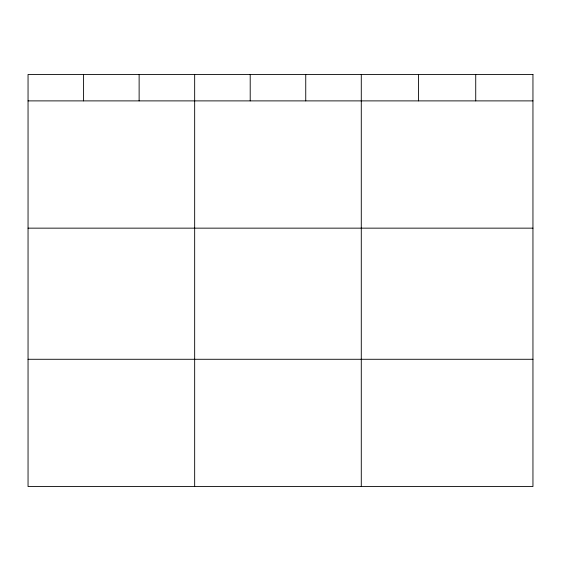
<?xml version="1.0" encoding="UTF-8"?>
<svg xmlns="http://www.w3.org/2000/svg" width="561" height="561" viewBox="0 0 561 561"><rect width="100%" height="100%" fill="white"/><g stroke="black" fill="none" stroke-linecap="round" stroke-linejoin="round"><path stroke-width="0.84" d="M28.05 100.889L532.95 100.889M28.05 228.152L532.95 228.152M28.05 359.278L532.95 359.278M475.728 74.452L475.728 100.889M418.506 74.452L418.506 100.889M361.284 74.452L361.284 486.548M305.745 74.452L305.745 100.889M250.206 74.452L250.206 100.889M194.667 74.452L194.667 486.548M139.128 74.452L139.128 100.889M83.589 74.452L83.589 100.889M532.95 74.452L28.05 74.452L28.05 486.548L532.95 486.548L532.95 74.452"/></g></svg>
